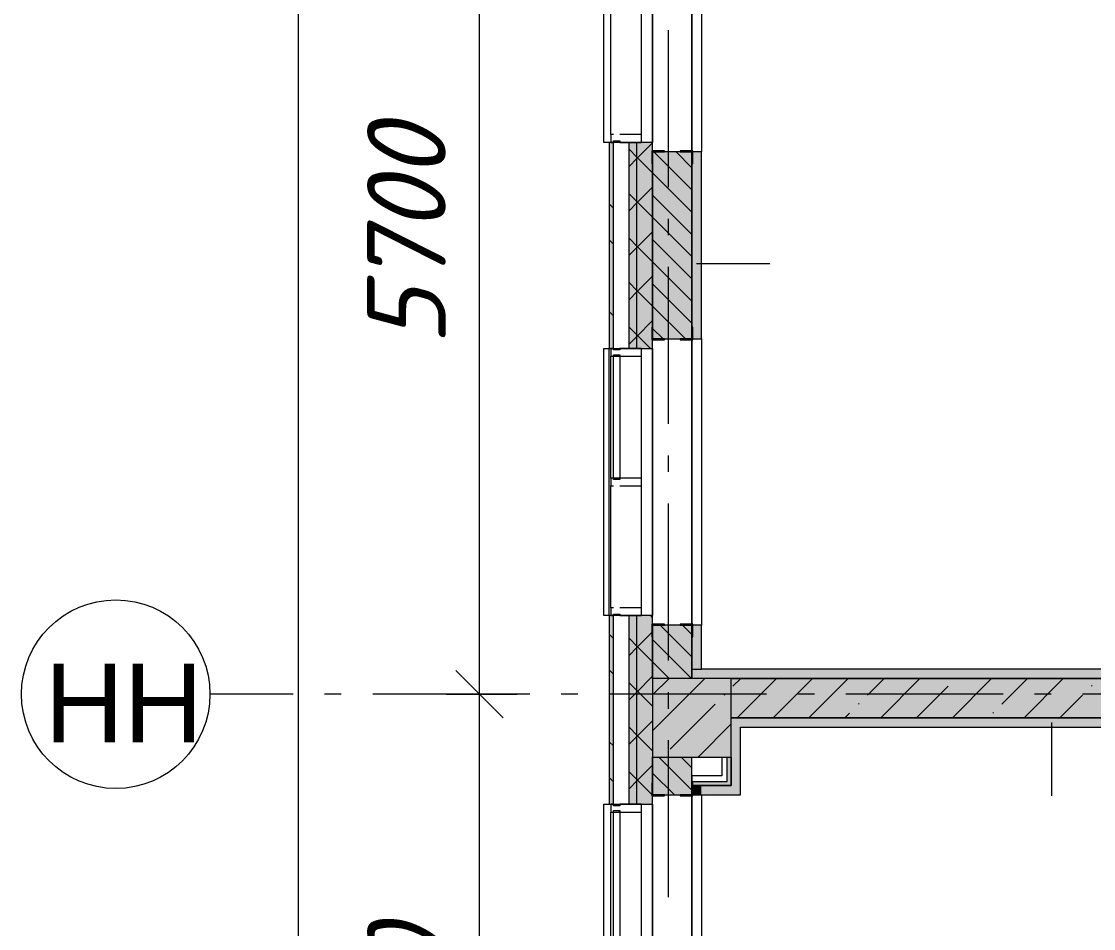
# Model space of a CAD drawing. Header units: millimetres. Extents: x -537608 to 253996, y -217170 to 186033.
# Drawn here: x -372379 to -365555, y 11708 to 17480 of the extents above; entities that cross this region are included whole.
import ezdxf

# ---------------------------------------------------------------- set-up
doc = ezdxf.new("R2010")
doc.units = ezdxf.units.MM
doc.layers.add('PDF _Геометрия', color=7, linetype='Continuous')
doc.layers.add('PDF _Текст', color=7, linetype='Continuous')
doc.layers.add('PDF _Сплошная заливка', color=7, linetype='Continuous', true_color=0xffffff)
doc.styles.add('PDF ArialMT', font='arial.ttf')
doc.styles.add('PDF ISOCPEUR Italic', font='isocpeui.ttf')

msp = doc.modelspace()

# ---------------------------------------------------------------- hatches: boundary and pattern name
at = {"layer": 'PDF _Сплошная заливка', "transparency": 33554559}
h = msp.add_hatch(color=256, dxfattribs=at)
h.paths.add_polyline_path([(-368638.3734, 522.3433), (-368611.3754, 522.3433), (-368611.3754, 1799.3445), (-368638.3734, 1799.3445), (-368638.3734, 966.1296)], flags=0)
h.paths.add_polyline_path([(-368611.3754, 3499.3453), (-368611.3754, 4799.3445), (-368638.3734, 4799.3445), (-368638.3734, 3499.3453)], flags=0)
h.paths.add_polyline_path([(-368638.3734, 6499.3452), (-368611.3754, 6499.3452), (-368611.3754, 7799.3444), (-368638.3734, 7799.3444), (-368638.3734, 6661.9988)], flags=0)
h.paths.add_polyline_path([(-368638.3734, 9499.3451), (-368611.3754, 9499.3451), (-368611.3754, 10799.3464), (-368638.3734, 10799.3464), (-368638.3734, 10221.9175)], flags=0)
h.paths.add_polyline_path([(-368611.3754, 12499.3472), (-368611.3754, 13699.3459), (-368638.3734, 13699.3459), (-368638.3734, 12499.3472)], flags=0)
h.paths.add_polyline_path([(-368638.3734, 15399.3467), (-368611.3754, 15399.3467), (-368611.3754, 16709.3463), (-368638.3734, 16709.3463), (-368638.3734, 15917.7888)], flags=0)
h.paths.add_polyline_path([(-368611.3754, 18409.347), (-368611.3754, 19699.3478), (-368638.3734, 19699.3478), (-368638.3734, 18409.347)], flags=0)
h.paths.add_polyline_path([(-368638.3734, 21399.3486), (-368611.3754, 21399.3486), (-368611.3754, 22699.3498), (-368638.3734, 22699.3498), (-368638.3734, 21613.658)], flags=0)
h.paths.add_polyline_path([(-368611.3754, 24399.3485), (-368611.3754, 25599.3494), (-368638.3734, 25599.3494), (-368638.3734, 24399.3485)], flags=0)
h.paths.add_polyline_path([(-368611.3754, 27299.348), (-368611.3754, 28699.3497), (-368638.3734, 28699.3497), (-368638.3734, 27299.348)], flags=0)
h.paths.add_polyline_path([(-368638.3734, 30399.3526), (-368611.3754, 30399.3526), (-368611.3754, 31576.3513), (-368638.3734, 31576.3513), (-368638.3734, 30513.4549)], flags=0)
h = msp.add_hatch(color=256, dxfattribs=at)
h.paths.add_polyline_path([(-368511.375, 649.3439), (-368461.3748, 649.3439), (-368461.3748, 1799.3445), (-368511.375, 1799.3445), (-368511.375, 966.1296)], flags=0)
h.paths.add_polyline_path([(-368461.3748, 3499.3453), (-368461.3748, 4799.3445), (-368511.375, 4799.3445), (-368511.375, 3499.3453)], flags=0)
h.paths.add_polyline_path([(-368511.375, 6499.3452), (-368461.3748, 6499.3452), (-368461.3748, 7799.3444), (-368511.375, 7799.3444), (-368511.375, 6661.9988)], flags=0)
h.paths.add_polyline_path([(-368461.3748, 9499.3451), (-368461.3748, 10799.3464), (-368511.375, 10799.3464), (-368511.375, 9499.3451)], flags=0)
h.paths.add_polyline_path([(-368461.3748, 12499.3472), (-368461.3748, 13699.3459), (-368511.375, 13699.3459), (-368511.375, 12499.3472)], flags=0)
h.paths.add_polyline_path([(-368511.375, 15399.3467), (-368461.3748, 15399.3467), (-368461.3748, 16709.3463), (-368511.375, 16709.3463), (-368511.375, 15917.7888)], flags=0)
h.paths.add_polyline_path([(-368461.3748, 18409.347), (-368461.3748, 19699.3478), (-368511.375, 19699.3478), (-368511.375, 18409.347)], flags=0)
h.paths.add_polyline_path([(-368461.3748, 21399.3486), (-368461.3748, 22699.3498), (-368511.375, 22699.3498), (-368511.375, 21399.3486)], flags=0)
h.paths.add_polyline_path([(-368461.3748, 24399.3485), (-368461.3748, 25599.3494), (-368511.375, 25599.3494), (-368511.375, 24399.3485)], flags=0)
h.paths.add_polyline_path([(-368461.3748, 27299.348), (-368461.3748, 28699.3497), (-368511.375, 28699.3497), (-368511.375, 27299.348)], flags=0)
h.paths.add_polyline_path([(-368511.375, 30399.3526), (-368461.3748, 30399.3526), (-368461.3748, 31449.3528), (-368511.375, 31449.3528), (-368511.375, 30513.4549)], flags=0)
h = msp.add_hatch(color=256, dxfattribs=at)
h.paths.add_polyline_path([(-368361.3744, 699.3442), (-368361.3744, 1799.3445), (-368461.3748, 1799.3445), (-368461.3748, 699.3442)], flags=0)
h.paths.add_polyline_path([(-368361.3744, 3499.3453), (-368361.3744, 4799.3445), (-368461.3748, 4799.3445), (-368461.3748, 3499.3453)], flags=0)
h.paths.add_polyline_path([(-368361.3744, 6499.3452), (-368361.3744, 7799.3444), (-368461.3748, 7799.3444), (-368461.3748, 6499.3452)], flags=0)
h.paths.add_polyline_path([(-368361.3744, 9499.3451), (-368361.3744, 10799.3464), (-368461.3748, 10799.3464), (-368461.3748, 9499.3451)], flags=0)
h.paths.add_polyline_path([(-368461.3748, 12499.3472), (-368361.3744, 12499.3472), (-368361.3744, 13699.3459), (-368461.3748, 13699.3459), (-368461.3748, 12798.9997)], flags=0)
h.paths.add_polyline_path([(-368361.3744, 15399.3467), (-368361.3744, 16709.3463), (-368461.3748, 16709.3463), (-368461.3748, 15399.3467)], flags=0)
h.paths.add_polyline_path([(-368361.3744, 18409.347), (-368361.3744, 19699.3478), (-368461.3748, 19699.3478), (-368461.3748, 18409.347)], flags=0)
h.paths.add_polyline_path([(-368361.3744, 21399.3486), (-368361.3744, 22699.3498), (-368461.3748, 22699.3498), (-368461.3748, 21399.3486)], flags=0)
h.paths.add_polyline_path([(-368461.3748, 24399.3485), (-368361.3744, 24399.3485), (-368361.3744, 25599.3494), (-368461.3748, 25599.3494), (-368461.3748, 24461.5948)], flags=0)
h.paths.add_polyline_path([(-368361.3744, 27299.348), (-368361.3744, 28699.3497), (-368461.3748, 28699.3497), (-368461.3748, 27299.348)], flags=0)
h.paths.add_polyline_path([(-368361.3744, 30399.3526), (-368361.3744, 31399.3526), (-368461.3748, 31399.3526), (-368461.3748, 30399.3526)], flags=0)
h = msp.add_hatch(color=256, dxfattribs=at)
h.paths.add_polyline_path([(-368111.3732, 1299.3446), (-368111.3732, 1429.3442), (-368361.3744, 1429.3442), (-368361.3744, 1299.3446), (-368347.0787, 1299.3446)], flags=0)
h.paths.add_polyline_path([(-368361.3744, 1464.3448), (-368111.3732, 1464.3448), (-368111.3732, 1739.3438), (-368361.3744, 1739.3438), (-368361.3744, 1678.1138)], flags=0)
h.paths.add_polyline_path([(-368361.3744, 3559.3439), (-368111.3732, 3559.3439), (-368111.3732, 4298.9978), (-368361.3744, 4298.9978), (-368361.3744, 3814.0642)], flags=0)
h.paths.add_polyline_path([(-368361.3744, 6559.3459), (-368111.3732, 6559.3459), (-368111.3732, 6993.9973), (-368361.3744, 6993.9973), (-368361.3744, 6661.9988)], flags=0)
h.paths.add_polyline_path([(-368361.3744, 7028.9978), (-368111.3732, 7028.9978), (-368111.3732, 7148.9971), (-368361.3744, 7148.9971)], flags=0)
h.paths.add_polyline_path([(-368361.3744, 7648.9971), (-368111.3732, 7648.9971), (-368111.3732, 7739.3458), (-368361.3744, 7739.3458), (-368361.3744, 7729.9761)], flags=0)
h.paths.add_polyline_path([(-368347.0787, 9559.3458), (-368111.3732, 9559.3458), (-368111.3732, 10739.3457), (-368361.3744, 10739.3457), (-368361.3744, 9559.3458)], flags=0)
h.paths.add_polyline_path([(-368361.3744, 12559.3457), (-368111.3732, 12559.3457), (-368111.3732, 12798.9997), (-368361.3744, 12798.9997)], flags=0)
h.paths.add_polyline_path([(-368361.3744, 13298.9997), (-368111.3732, 13298.9997), (-368111.3732, 13639.3474), (-368361.3744, 13639.3474), (-368361.3744, 13425.8453)], flags=0)
h.paths.add_polyline_path([(-368361.3744, 15459.3473), (-368111.3732, 15459.3473), (-368111.3732, 16649.3477), (-368361.3744, 16649.3477), (-368361.3744, 15917.7888)], flags=0)
h.paths.add_polyline_path([(-368111.3732, 18469.3477), (-368111.3732, 18649.3476), (-368361.3744, 18649.3476), (-368361.3744, 18469.3477), (-368347.0787, 18469.3477)], flags=0)
h.paths.add_polyline_path([(-368347.0787, 19149.3476), (-368111.3732, 19149.3476), (-368111.3732, 19304.3474), (-368361.3744, 19304.3474), (-368361.3744, 19149.3476)], flags=0)
h.paths.add_polyline_path([(-368361.3744, 19339.348), (-368111.3732, 19339.348), (-368111.3732, 19639.3472), (-368361.3744, 19639.3472), (-368361.3744, 19477.7076)], flags=0)
h.paths.add_polyline_path([(-368347.0787, 21459.3493), (-368111.3732, 21459.3493), (-368111.3732, 21949.3488), (-368361.3744, 21949.3488), (-368361.3744, 21459.3493)], flags=0)
h.paths.add_polyline_path([(-368347.0787, 22449.3488), (-368111.3732, 22449.3488), (-368111.3732, 22579.3485), (-368361.3744, 22579.3485), (-368361.3744, 22449.3488)], flags=0)
h.paths.add_polyline_path([(-368361.3744, 22614.3469), (-368111.3732, 22614.3469), (-368111.3732, 22639.3471), (-368361.3744, 22639.3471)], flags=0)
h.paths.add_polyline_path([(-368347.0787, 24459.347), (-368111.3732, 24461.5948), (-368111.3732, 25539.3508), (-368361.3744, 25539.3508), (-368361.3744, 24459.347)], flags=0)
h.paths.add_polyline_path([(-368361.3744, 27359.3509), (-368111.3732, 27359.3509), (-368111.3732, 27399.0039), (-368361.3744, 27399.0039)], flags=0)
h.paths.add_polyline_path([(-368111.3732, 27899.0018), (-368111.3732, 28639.3511), (-368361.3744, 28639.3511), (-368361.3744, 27899.0018), (-368347.0787, 27899.0018)], flags=0)
h.paths.add_polyline_path([(-368111.3732, 30459.3512), (-368111.3732, 30644.3503), (-368361.3744, 30644.3503), (-368361.3744, 30459.3512), (-368347.0787, 30459.3512)], flags=0)
h.paths.add_polyline_path([(-368111.3732, 30679.3486), (-368111.3732, 30799.35), (-368361.3744, 30799.35), (-368361.3744, 30679.3486), (-368347.0787, 30679.3486)], flags=0)
at = {"layer": 'PDF _Сплошная заливка', "true_color": 0xff7d7d, "transparency": 33554559}
h = msp.add_hatch(color=11, dxfattribs=at)
h.paths.add_polyline_path([(-368051.3748, 13358.9982), (-368051.3748, 13639.3474), (-368111.3732, 13639.3474), (-368111.3732, 13358.9982)], flags=0)
h.paths.add_polyline_path([(-368111.3732, 15459.3473), (-368051.3748, 15459.3473), (-368051.3748, 16649.3477), (-368111.3732, 16649.3477), (-368111.3732, 15917.7888)], flags=0)
h.paths.add_polyline_path([(-368111.3732, 18469.3477), (-368051.3748, 18469.3477), (-368051.3748, 18649.3476), (-368111.3732, 18649.3476)], flags=0)
at = {"layer": 'PDF _Сплошная заливка', "true_color": 0xfca910, "transparency": 33554559}
msp.add_hatch(color=40, dxfattribs=at).paths.add_polyline_path([(-360861.3681, 13298.9997), (-360671.3742, 13298.9997), (-360671.3742, 13358.9982), (-368111.3732, 13358.9982), (-368111.3732, 13298.9997), (-361643.2523, 13298.9997)])
at = {"layer": 'PDF _Сплошная заливка', "transparency": 33554559}
for points in [[(-368347.0787, 12798.9997), (-367861.3722, 12798.9997), (-367861.3722, 13298.9997), (-368361.3744, 13298.9997), (-368361.3744, 12798.9997)], [(-360861.3681, 13048.9986), (-360861.3681, 13298.9997), (-367861.3722, 13298.9997), (-367861.3722, 13048.9986), (-363319.2067, 13048.9986)]]:
    msp.add_hatch(color=256, dxfattribs=at).paths.add_polyline_path(points)
at = {"layer": 'PDF _Сплошная заливка', "true_color": 0xff7d7d, "transparency": 33554559}
msp.add_hatch(color=11, dxfattribs=at).paths.add_polyline_path([(-363736.3718, 12988.9979), (-363676.3732, 12988.9979), (-363676.3732, 13048.9986), (-367861.3722, 13048.9986), (-367861.3722, 12988.9979), (-364995.1612, 12988.9979)])
at = {"layer": 'PDF _Сплошная заливка', "true_color": 0x77b143, "transparency": 33554559}
msp.add_hatch(color=75, dxfattribs=at).paths.add_polyline_path([(-367921.3707, 12618.9998), (-367886.3723, 12618.9998), (-367886.3723, 12643.9999), (-368111.3732, 12643.9999), (-368111.3732, 12618.9998), (-368051.3748, 12618.9998)])

# ---------------------------------------------------------------- linework, layer by layer
at = {"layer": 'PDF _Геометрия', "lineweight": 9}
for p, q in [((-370615.5866, -56440.6714), (-370615.5866, 31439.3502)), ((-369463.377, 13199.3459), (-369463.377, 18899.3487)), ((-368111.3732, 18463.3474), (-368111.3732, 16655.348)), ((-368111.3732, 16655.348), (-368111.3732, 18463.3474)), ((-368051.3748, 18469.3477), (-368051.3748, 16649.3477)), ((-368361.3744, 18409.347), (-368361.3744, 16709.3463)), ((-368361.3744, 16709.3463), (-368361.3744, 18409.347)), ((-368628.3752, 16759.3465), (-368628.3752, 17534.3476)), ((-368431.3712, 16759.3465), (-368431.3712, 17534.3476)), ((-368611.3754, 16759.3465), (-368628.3752, 16759.3465)), ((-368628.3752, 16759.3465), (-368628.3752, 16709.3463)), ((-368611.3754, 16709.3463), (-368611.3754, 16719.3467)), ((-368611.3754, 16719.3467), (-368571.3735, 16719.3467)), ((-368431.3712, 16759.3465), (-368571.3735, 16759.3465)), ((-368571.3735, 16719.3467), (-368571.3735, 16709.3463)), ((-368431.3712, 16709.3463), (-368431.3712, 16759.3465)), ((-368638.3734, 16709.3463), (-368638.3734, 15399.3467)), ((-368611.3754, 16709.3463), (-368638.3734, 16709.3463)), ((-368628.3752, 16709.3463), (-368611.3754, 16709.3463)), ((-368511.375, 16709.3463), (-368611.3754, 16709.3463)), ((-368611.3754, 15399.3467), (-368611.3754, 16709.3463)), ((-368571.3735, 16709.3463), (-368431.3712, 16709.3463)), ((-368461.3748, 16709.3463), (-368511.375, 16709.3463)), ((-368511.375, 15399.3467), (-368511.375, 16709.3463)), ((-368461.3748, 16616.2417), (-368511.375, 16666.2419)), ((-368361.3744, 16709.3463), (-368461.3748, 16709.3463)), ((-368461.3748, 15399.3467), (-368461.3748, 16709.3463)), ((-368461.3748, 16607.4103), (-368361.3744, 16707.4107)), ((-368361.3744, 15399.3467), (-368361.3744, 16709.3463)), ((-368111.3732, 16649.3477), (-368361.3744, 16649.3477)), ((-368361.3744, 16649.3477), (-368361.3744, 15459.3473)), ((-368111.3732, 16407.6635), (-368353.0553, 16649.3477)), ((-368111.3732, 16549.0846), (-368211.632, 16649.3477)), ((-368111.3732, 15459.3473), (-368111.3732, 16649.3477)), ((-368051.3748, 16649.3477), (-368111.3732, 16649.3477)), ((-368111.3732, 16649.3477), (-368111.3732, 15459.3473)), ((-368051.3748, 15459.3473), (-368051.3748, 16649.3477)), ((-368511.375, 16557.4101), (-368461.3748, 16607.4103)), ((-368361.3744, 16516.2413), (-368461.3748, 16616.2417)), ((-368111.3732, 16266.2424), (-368361.3744, 16516.2413)), ((-368461.3748, 16333.3995), (-368511.375, 16383.3997)), ((-368461.3748, 16324.5681), (-368361.3744, 16424.5685)), ((-368511.375, 16274.5678), (-368461.3748, 16324.5681)), ((-368361.3744, 16233.399), (-368461.3748, 16333.3995)), ((-368111.3732, 16124.8213), (-368361.3744, 16374.8202)), ((-368111.3732, 15983.398), (-368361.3744, 16233.399)), ((-368461.3748, 16041.7258), (-368361.3744, 16141.7241)), ((-368461.3748, 16050.5551), (-368511.375, 16100.5553)), ((-368511.375, 15991.7256), (-368461.3748, 16041.7258)), ((-368361.3744, 15950.5568), (-368461.3748, 16050.5551)), ((-368111.3732, 15841.9769), (-368361.3744, 16091.9779)), ((-368111.3732, 15700.5558), (-368361.3744, 15950.5568)), ((-368081.3697, 15940.0891), (-367615.2206, 15940.0891)), ((-368461.3748, 15758.8814), (-368361.3744, 15858.8819)), ((-368461.3748, 15767.7129), (-368511.375, 15817.7131)), ((-368361.3744, 15667.7124), (-368461.3748, 15767.7129)), ((-368111.3732, 15559.1347), (-368361.3744, 15809.1357)), ((-368511.375, 15708.8812), (-368461.3748, 15758.8814)), ((-368153.0114, 15459.3473), (-368361.3744, 15667.7124)), ((-368461.3748, 15476.0392), (-368361.3744, 15576.0397)), ((-368461.3748, 15484.8706), (-368511.375, 15534.8708)), ((-368294.4261, 15459.3473), (-368361.3744, 15526.2913)), ((-368511.375, 15426.039), (-368461.3748, 15476.0392)), ((-368375.8508, 15399.3467), (-368461.3748, 15484.8706)), ((-368361.3744, 15459.3473), (-368111.3732, 15459.3473)), ((-368111.3732, 15459.3473), (-368051.3748, 15459.3473)), ((-368111.3732, 15453.3471), (-368111.3732, 13645.3476)), ((-368111.3732, 13645.3476), (-368111.3732, 15453.3471)), ((-368051.3748, 15459.3473), (-368051.3748, 13639.3474)), ((-368638.3734, 15399.3467), (-368611.3754, 15399.3467)), ((-368638.3734, 13699.3459), (-368638.3734, 15399.3467)), ((-368611.3754, 15399.3467), (-368628.3752, 15399.3467)), ((-368628.3752, 15399.3467), (-368628.3752, 15349.3465)), ((-368611.3754, 15399.3467), (-368511.375, 15399.3467)), ((-368611.3754, 15389.3462), (-368611.3754, 15399.3467)), ((-368571.3735, 15389.3462), (-368611.3754, 15389.3462)), ((-368611.3754, 15359.3469), (-368571.3735, 15359.3469)), ((-368611.3754, 15349.3465), (-368611.3754, 15359.3469)), ((-368431.3712, 15399.3467), (-368571.3735, 15399.3467)), ((-368571.3735, 15399.3467), (-368571.3735, 15389.3462)), ((-368571.3735, 15359.3469), (-368571.3735, 15349.3465)), ((-368511.375, 15399.3467), (-368461.3748, 15399.3467)), ((-368461.3748, 15399.3467), (-368361.3744, 15399.3467)), ((-368431.3712, 15349.3465), (-368431.3712, 15399.3467)), ((-368361.3744, 15399.3467), (-368361.3744, 13699.3459)), ((-368361.3744, 13699.3459), (-368361.3744, 15399.3467)), ((-368628.3752, 14574.3474), (-368628.3752, 15349.3465)), ((-368628.3752, 15349.3465), (-368611.3754, 15349.3465)), ((-368611.3754, 15349.3465), (-368571.3735, 15349.3465)), ((-368611.3754, 14574.3474), (-368611.3754, 15349.3465)), ((-368571.3735, 15349.3465), (-368571.3735, 14574.3474)), ((-368571.3735, 15349.3465), (-368431.3712, 15349.3465)), ((-368431.3712, 14574.3474), (-368431.3712, 15349.3465)), ((-368611.3754, 14574.3474), (-368628.3752, 14574.3474)), ((-368628.3752, 14574.3474), (-368628.3752, 14524.3472)), ((-368571.3735, 14574.3474), (-368611.3754, 14574.3474)), ((-368611.3754, 14564.347), (-368611.3754, 14574.3474)), ((-368571.3735, 14564.347), (-368611.3754, 14564.347)), ((-368431.3712, 14574.3474), (-368571.3735, 14574.3474)), ((-368571.3735, 14574.3474), (-368571.3735, 14564.347)), ((-368431.3712, 14524.3472), (-368431.3712, 14574.3474)), ((-368628.3752, 13749.3461), (-368628.3752, 14524.3472)), ((-368628.3752, 14524.3472), (-368611.3754, 14524.3472)), ((-368571.3735, 14524.3472), (-368431.3712, 14524.3472)), ((-368431.3712, 13749.3461), (-368431.3712, 14524.3472)), ((-368611.3754, 13749.3461), (-368628.3752, 13749.3461)), ((-368628.3752, 13749.3461), (-368628.3752, 13699.3459)), ((-368431.3712, 13749.3461), (-368571.3735, 13749.3461)), ((-368431.3712, 13699.3459), (-368431.3712, 13749.3461)), ((-368611.3754, 13699.3459), (-368638.3734, 13699.3459)), ((-368638.3734, 13699.3459), (-368638.3734, 12499.3472)), ((-368628.3752, 13699.3459), (-368611.3754, 13699.3459)), ((-368611.3754, 13699.3459), (-368611.3754, 13709.3464)), ((-368611.3754, 13709.3464), (-368571.3735, 13709.3464)), ((-368511.375, 13699.3459), (-368611.3754, 13699.3459)), ((-368611.3754, 12499.3472), (-368611.3754, 13699.3459)), ((-368571.3735, 13709.3464), (-368571.3735, 13699.3459)), ((-368571.3735, 13699.3459), (-368431.3712, 13699.3459)), ((-368461.3748, 13699.3459), (-368511.375, 13699.3459)), ((-368511.375, 12499.3472), (-368511.375, 13699.3459)), ((-368361.3744, 13699.3459), (-368461.3748, 13699.3459)), ((-368461.3748, 12499.3472), (-368461.3748, 13699.3459)), ((-368361.3744, 13687.8146), (-368372.9056, 13699.3459)), ((-368361.3744, 13298.9997), (-368361.3744, 13699.3459)), ((-368461.3748, 13496.1393), (-368361.3744, 13596.1397)), ((-368111.3732, 13639.3474), (-368361.3744, 13639.3474)), ((-368361.3744, 13639.3474), (-368361.3744, 13298.9997)), ((-368111.3732, 13437.8136), (-368312.907, 13639.3474)), ((-368111.3732, 13579.2347), (-368171.4837, 13639.3474)), ((-368111.3732, 13358.9982), (-368111.3732, 13639.3474)), ((-368051.3748, 13639.3474), (-368111.3732, 13639.3474)), ((-368111.3732, 13639.3474), (-368111.3732, 13358.9982)), ((-368051.3748, 13358.9982), (-368051.3748, 13639.3474)), ((-368461.3748, 13504.9707), (-368511.375, 13554.9709)), ((-368113.9827, 13298.9997), (-368361.3744, 13546.3935)), ((-368511.375, 13446.1391), (-368461.3748, 13496.1393)), ((-368361.3744, 13404.9703), (-368461.3748, 13504.9707)), ((-368255.3973, 13298.9997), (-368361.3744, 13404.9703)), ((-368461.3748, 13213.297), (-368361.3744, 13313.2974)), ((-368111.3732, 13358.9982), (-368111.3732, 13298.9997)), ((-368111.3732, 13298.9997), (-368111.3732, 13358.9982)), ((-368111.3732, 13358.9982), (-368051.3748, 13358.9982)), ((-360671.3742, 13358.9982), (-368051.3748, 13358.9982)), ((-368461.3748, 13222.1285), (-368511.375, 13272.1287)), ((-368361.3744, 12966.4479), (-368028.8203, 13298.9997)), ((-368361.3744, 13194.5448), (-368256.9216, 13298.9997)), ((-367861.3722, 13298.9997), (-368361.3744, 13298.9997)), ((-368361.3744, 13298.9997), (-368361.3744, 12798.9997)), ((-360861.3681, 13298.9997), (-367861.3722, 13298.9997)), ((-367861.3722, 13298.9997), (-360861.3681, 13298.9997)), ((-367861.3722, 12798.9997), (-367861.3722, 13298.9997)), ((-367850.2113, 13249.5119), (-367800.7192, 13298.9997)), ((-367822.6276, 13048.9986), (-367572.6266, 13298.9997)), ((-367594.5264, 13048.9986), (-367344.5253, 13298.9997)), ((-367366.4252, 13048.9986), (-367116.4241, 13298.9997)), ((-366994.8425, 13192.4866), (-366888.3315, 13298.9997)), ((-366910.2314, 13048.9986), (-366660.2303, 13298.9997)), ((-366682.1301, 13048.9986), (-366481.6212, 13249.5119)), ((-366454.029, 13048.9986), (-366204.0365, 13298.9997)), ((-366139.4737, 13135.4613), (-365975.9352, 13298.9997)), ((-365997.8351, 13048.9986), (-365747.8341, 13298.9997)), ((-365569.225, 13249.5119), (-365564.4798, 13254.2526)), ((-369675.5119, 13199.3459), (-369463.377, 13199.3459)), ((-369463.377, 8699.346), (-369463.377, 13199.3459)), ((-369463.377, 13199.3459), (-369223.3829, 13199.3459)), ((-368511.375, 13163.2968), (-368461.3748, 13213.297)), ((-368361.3744, 13122.128), (-368461.3748, 13222.1285)), ((-367907.2388, 13192.4866), (-367902.4936, 13197.2273)), ((-365769.7339, 13048.9986), (-365626.2524, 13192.4866)), ((-368249.3862, 12850.339), (-367964.2576, 13135.4613)), ((-367051.8613, 13135.4613), (-367047.1248, 13140.2042)), ((-363676.3732, 13048.9986), (-367861.3722, 13048.9986)), ((-367861.3722, 13048.9986), (-363676.3732, 13048.9986)), ((-367138.3326, 13048.9986), (-367108.8888, 13078.4381)), ((-366196.4925, 13078.4381), (-366191.756, 13083.1789)), ((-368461.3748, 12939.2862), (-368511.375, 12989.2864)), ((-368461.3748, 12930.4548), (-368361.3744, 13030.4552)), ((-368072.6287, 12798.9997), (-367861.3722, 13010.2497)), ((-367801.3736, 12618.9998), (-367801.3736, 12988.9979)), ((-367801.3736, 12988.9979), (-363736.3718, 12988.9979)), ((-365823.1444, 13018.9994), (-365823.1444, 12552.8481)), ((-368511.375, 12880.4546), (-368461.3748, 12930.4548)), ((-368361.3744, 12839.2858), (-368461.3748, 12939.2862)), ((-368361.3744, 12499.3472), (-368361.3744, 12798.9997)), ((-368361.3744, 12798.9997), (-368361.3744, 12559.3457)), ((-368361.3744, 12798.9997), (-367861.3722, 12798.9997)), ((-368111.3732, 12589.2847), (-368321.0883, 12798.9997)), ((-368111.3732, 12730.7058), (-368179.665, 12798.9997)), ((-368111.3732, 12618.9998), (-368111.3732, 12798.9997)), ((-367921.3707, 12798.9997), (-367921.3707, 12678.9983)), ((-367886.3723, 12643.9999), (-367886.3723, 12798.9997)), ((-367861.3722, 12618.9998), (-367861.3722, 12798.9997)), ((-367861.3722, 12798.9997), (-367861.3722, 12618.9998)), ((-368461.3748, 12656.4418), (-368511.375, 12706.442)), ((-368461.3748, 12647.6126), (-368361.3744, 12747.6108)), ((-368222.8533, 12559.3457), (-368361.3744, 12697.8647)), ((-368511.375, 12597.6124), (-368461.3748, 12647.6126)), ((-368361.3744, 12556.4436), (-368461.3748, 12656.4418)), ((-367921.3707, 12678.9983), (-368111.3732, 12678.9983)), ((-368111.3732, 12678.9983), (-368111.3732, 12643.9999)), ((-368111.3732, 12643.9999), (-368111.3732, 12618.9998)), ((-368111.3732, 12643.9999), (-367921.3707, 12643.9999)), ((-367921.3707, 12643.9999), (-367886.3723, 12643.9999)), ((-368361.3744, 12559.3457), (-368111.3732, 12559.3457)), ((-368111.3732, 12559.3457), (-368111.3732, 12618.9998)), ((-368111.3732, 12618.9998), (-368051.3748, 12618.9998)), ((-368051.3748, 12618.9998), (-368111.3732, 12618.9998)), ((-368111.3732, 12618.9998), (-368111.3732, 12559.3457)), ((-368111.3732, 12559.3457), (-368051.3748, 12559.3457)), ((-368051.3748, 12618.9998), (-367921.3707, 12618.9998)), ((-367861.3722, 12618.9998), (-368051.3748, 12618.9998)), ((-368051.3748, 12559.3457), (-368051.3748, 12558.9991)), ((-368051.3748, 12559.3457), (-368051.3748, 10739.3457)), ((-368051.3748, 12558.9991), (-367801.3736, 12558.9991)), ((-367921.3707, 12618.9998), (-367886.3723, 12618.9998)), ((-367886.3723, 12618.9998), (-367861.3722, 12618.9998)), ((-367801.3736, 12558.9991), (-367801.3736, 12618.9998)), ((-368638.3734, 12499.3472), (-368611.3754, 12499.3472)), ((-368611.3754, 12499.3472), (-368628.3752, 12499.3472)), ((-368628.3752, 12499.3472), (-368628.3752, 12449.347)), ((-368611.3754, 12499.3472), (-368511.375, 12499.3472)), ((-368611.3754, 12489.3467), (-368611.3754, 12499.3472)), ((-368571.3735, 12489.3467), (-368611.3754, 12489.3467)), ((-368431.3712, 12499.3472), (-368571.3735, 12499.3472)), ((-368571.3735, 12499.3472), (-368571.3735, 12489.3467)), ((-368511.375, 12499.3472), (-368461.3748, 12499.3472)), ((-368461.3748, 12499.3472), (-368361.3744, 12499.3472)), ((-368431.3712, 12449.347), (-368431.3712, 12499.3472)), ((-368361.3744, 12499.3472), (-368361.3744, 10799.3464)), ((-368361.3744, 10799.3464), (-368361.3744, 12499.3472)), ((-368111.3732, 12553.3455), (-368111.3732, 10745.346)), ((-368111.3732, 10745.346), (-368111.3732, 12553.3455)), ((-368628.3752, 12449.347), (-368611.3754, 12449.347)), ((-368628.3752, 10849.3466), (-368628.3752, 12449.347)), ((-368611.3754, 12459.3453), (-368571.3735, 12459.3453)), ((-368611.3754, 12449.347), (-368611.3754, 12459.3453)), ((-368611.3754, 12449.347), (-368571.3735, 12449.347)), ((-368611.3754, 10849.3466), (-368611.3754, 12449.347)), ((-368571.3735, 12459.3453), (-368571.3735, 12449.347)), ((-368571.3735, 12449.347), (-368431.3712, 12449.347)), ((-368571.3735, 12449.347), (-368571.3735, 10849.3466)), ((-368431.3712, 10849.3466), (-368431.3712, 12449.347))]:
    msp.add_line(p, q, dxfattribs=at)
at = {"layer": 'PDF _Геометрия', "color": 253, "lineweight": 9, "true_color": 0xaaaaaa}
for p, q in [((-368671.374, 16709.3463), (-368671.374, 18409.347)), ((-368261.3739, 16424.758), (-368261.3739, 17424.7579)), ((-368573.3715, 16709.3463), (-368573.3715, 16719.3467)), ((-368638.3734, 16709.3463), (-368671.374, 16709.3463)), ((-368261.3739, 16118.9243), (-368261.3739, 16224.7571)), ((-368261.3739, 14918.9235), (-368261.3739, 15918.9235)), ((-368671.374, 13699.3459), (-368671.374, 15399.3467)), ((-368671.374, 15399.3467), (-368638.3734, 15399.3467)), ((-368573.3715, 15389.3462), (-368573.3715, 15399.3467)), ((-368573.3715, 15349.3465), (-368573.3715, 15359.3469)), ((-368261.3739, 14613.0899), (-368261.3739, 14718.9226)), ((-368573.3715, 14564.347), (-368573.3715, 14574.3474)), ((-368261.3739, 13413.089), (-368261.3739, 14413.089)), ((-368638.3734, 13699.3459), (-368671.374, 13699.3459)), ((-368573.3715, 13699.3459), (-368573.3715, 13709.3464)), ((-370648.9745, 13199.3459), (-371178.696, 13199.3459)), ((-370343.1344, 13199.3459), (-370448.9737, 13199.3459)), ((-369143.1379, 13199.3459), (-370143.1336, 13199.3459)), ((-368837.3064, 13199.3459), (-368943.1371, 13199.3459)), ((-367637.3013, 13199.3459), (-368637.3056, 13199.3459)), ((-368261.3739, 13107.2554), (-368261.3739, 13213.0903)), ((-367331.4698, 13199.3459), (-367437.3005, 13199.3459)), ((-366131.4733, 13199.3459), (-367131.469, 13199.3459)), ((-365825.6332, 13199.3459), (-365931.4724, 13199.3459)), ((-364625.6367, 13199.3459), (-365625.6323, 13199.3459)), ((-368261.3739, 11907.2568), (-368261.3739, 12907.2567)), ((-368671.374, 10799.3464), (-368671.374, 12499.3472)), ((-368671.374, 12499.3472), (-368638.3734, 12499.3472)), ((-368573.3715, 12489.3467), (-368573.3715, 12499.3472)), ((-368573.3715, 12449.347), (-368573.3715, 12459.3453))]:
    msp.add_line(p, q, dxfattribs=at)
at = {"layer": 'PDF _Геометрия', "color": 253, "lineweight": 20, "true_color": 0xaaaaaa}
for p, q in [((-368286.374, 16655.348), (-368367.3768, 16655.348)), ((-368367.3768, 16655.348), (-368367.3768, 16574.3474)), ((-368361.3744, 16649.3477), (-368286.374, 16649.3477)), ((-368361.3744, 16574.3474), (-368361.3744, 16649.3477)), ((-368286.374, 16649.3477), (-368286.374, 16655.348)), ((-368186.3736, 16655.348), (-368186.3736, 16649.3477)), ((-368105.3708, 16655.348), (-368186.3736, 16655.348)), ((-368186.3736, 16649.3477), (-368111.3732, 16649.3477)), ((-368111.3732, 16649.3477), (-368111.3732, 16574.3474)), ((-368105.3708, 16574.3474), (-368105.3708, 16655.348)), ((-368367.3768, 16574.3474), (-368361.3744, 16574.3474)), ((-368111.3732, 16574.3474), (-368105.3708, 16574.3474)), ((-368361.3744, 15534.3477), (-368367.3768, 15534.3477)), ((-368367.3768, 15534.3477), (-368367.3768, 15453.3471)), ((-368361.3744, 15459.3473), (-368361.3744, 15534.3477)), ((-368105.3708, 15534.3477), (-368111.3732, 15534.3477)), ((-368111.3732, 15534.3477), (-368111.3732, 15459.3473)), ((-368105.3708, 15453.3471), (-368105.3708, 15534.3477)), ((-368367.3768, 15453.3471), (-368286.374, 15453.3471)), ((-368286.374, 15459.3473), (-368361.3744, 15459.3473)), ((-368286.374, 15453.3471), (-368286.374, 15459.3473)), ((-368186.3736, 15459.3473), (-368186.3736, 15453.3471)), ((-368111.3732, 15459.3473), (-368186.3736, 15459.3473)), ((-368186.3736, 15453.3471), (-368105.3708, 15453.3471)), ((-368286.374, 13645.3476), (-368367.3768, 13645.3476)), ((-368367.3768, 13645.3476), (-368367.3768, 13564.347)), ((-368361.3744, 13639.3474), (-368286.374, 13639.3474)), ((-368361.3744, 13564.347), (-368361.3744, 13639.3474)), ((-368286.374, 13639.3474), (-368286.374, 13645.3476)), ((-368186.3736, 13645.3476), (-368186.3736, 13639.3474)), ((-368105.3708, 13645.3476), (-368186.3736, 13645.3476)), ((-368186.3736, 13639.3474), (-368111.3732, 13639.3474)), ((-368111.3732, 13639.3474), (-368111.3732, 13564.347)), ((-368105.3708, 13564.347), (-368105.3708, 13645.3476)), ((-368367.3768, 13564.347), (-368361.3744, 13564.347)), ((-368111.3732, 13564.347), (-368105.3708, 13564.347)), ((-368361.3744, 12634.3461), (-368367.3768, 12634.3461)), ((-368367.3768, 12634.3461), (-368367.3768, 12553.3455)), ((-368361.3744, 12559.3457), (-368361.3744, 12634.3461)), ((-368105.3708, 12634.3461), (-368111.3732, 12634.3461)), ((-368111.3732, 12634.3461), (-368111.3732, 12559.3457)), ((-368105.3708, 12553.3455), (-368105.3708, 12634.3461)), ((-368286.374, 12559.3457), (-368361.3744, 12559.3457)), ((-368286.374, 12553.3455), (-368286.374, 12559.3457)), ((-368186.3736, 12559.3457), (-368186.3736, 12553.3455)), ((-368111.3732, 12559.3457), (-368186.3736, 12559.3457)), ((-368367.3768, 12553.3455), (-368286.374, 12553.3455)), ((-368186.3736, 12553.3455), (-368105.3708, 12553.3455))]:
    msp.add_line(p, q, dxfattribs=at)
at = {"layer": 'PDF _Геометрия', "color": 8, "lineweight": 9, "true_color": 0x787878}
for p, q in [((-368611.3754, 16291.6601), (-368638.3734, 16318.6603)), ((-368611.3754, 16063.5611), (-368638.3734, 16090.5613)), ((-368611.3754, 15607.3651), (-368638.3734, 15634.3653)), ((-368631.4582, 15399.3467), (-368638.3734, 15406.2662)), ((-368611.3754, 13554.4779), (-368638.3734, 13581.4781)), ((-368611.3754, 13326.3788), (-368638.3734, 13353.379)), ((-368611.3754, 12870.1807), (-368638.3734, 12897.1809)), ((-368611.3754, 12642.0838), (-368638.3734, 12669.084))]:
    msp.add_line(p, q, dxfattribs=at)
at = {"layer": 'PDF _Геометрия', "lineweight": 20}
for p, q in [((-369613.3776, 13349.3465), (-369463.377, 13199.3459)), ((-369463.377, 13199.3459), (-369313.385, 13049.3474))]:
    msp.add_line(p, q, dxfattribs=at)
msp.add_circle((-371778.6979, 13199.347), 599.9993, dxfattribs=at)
at = {"layer": 'PDF _Сплошная заливка', "color": 11, "lineweight": 35, "true_color": 0xff7d7d, "transparency": 33554559}
for points in [[(-367801.3736, 12618.9998), (-367801.3736, 12988.9979), (-367861.3722, 12618.9998), (-367861.3722, 12988.9979)], [(-368051.3748, 12559.3457), (-368051.3748, 12618.9998), (-368111.3732, 12559.3457), (-368111.3732, 12618.9998)], [(-367861.3722, 12618.9998), (-368051.3748, 12618.9998), (-368051.3748, 12559.3457)], [(-368051.3748, 12558.9991), (-367801.3736, 12558.9991), (-367861.3722, 12618.9998), (-367801.3736, 12618.9998)]]:
    msp.add_solid(points, dxfattribs=at)
at = {"layer": 'PDF _Сплошная заливка', "color": 75, "lineweight": 35, "true_color": 0x77b143, "transparency": 33554559}
msp.add_solid([(-367861.3722, 12618.9998), (-367861.3722, 12798.9997), (-367886.3723, 12618.9998), (-367886.3723, 12798.9997)], dxfattribs=at)

# ---------------------------------------------------------------- texts
at = {"layer": 'PDF _Текст', "char_height": 500, "attachment_point": 4, "rotation": 90, "style": 'PDF ISOCPEUR Italic'}
for s, insert in [('5700', (-369928.8974, 15417.2679)), ('4500', (-369928.8974, 10298.1149))]:
    msp.add_mtext(s, dxfattribs=dict(at, insert=insert))
at = {"layer": 'PDF _Текст', "insert": (-372231.6372, 13143.0224), "char_height": 500, "attachment_point": 4, "style": 'PDF ArialMT'}
msp.add_mtext('НН', dxfattribs=at)

doc.saveas('drawing.dxf')
